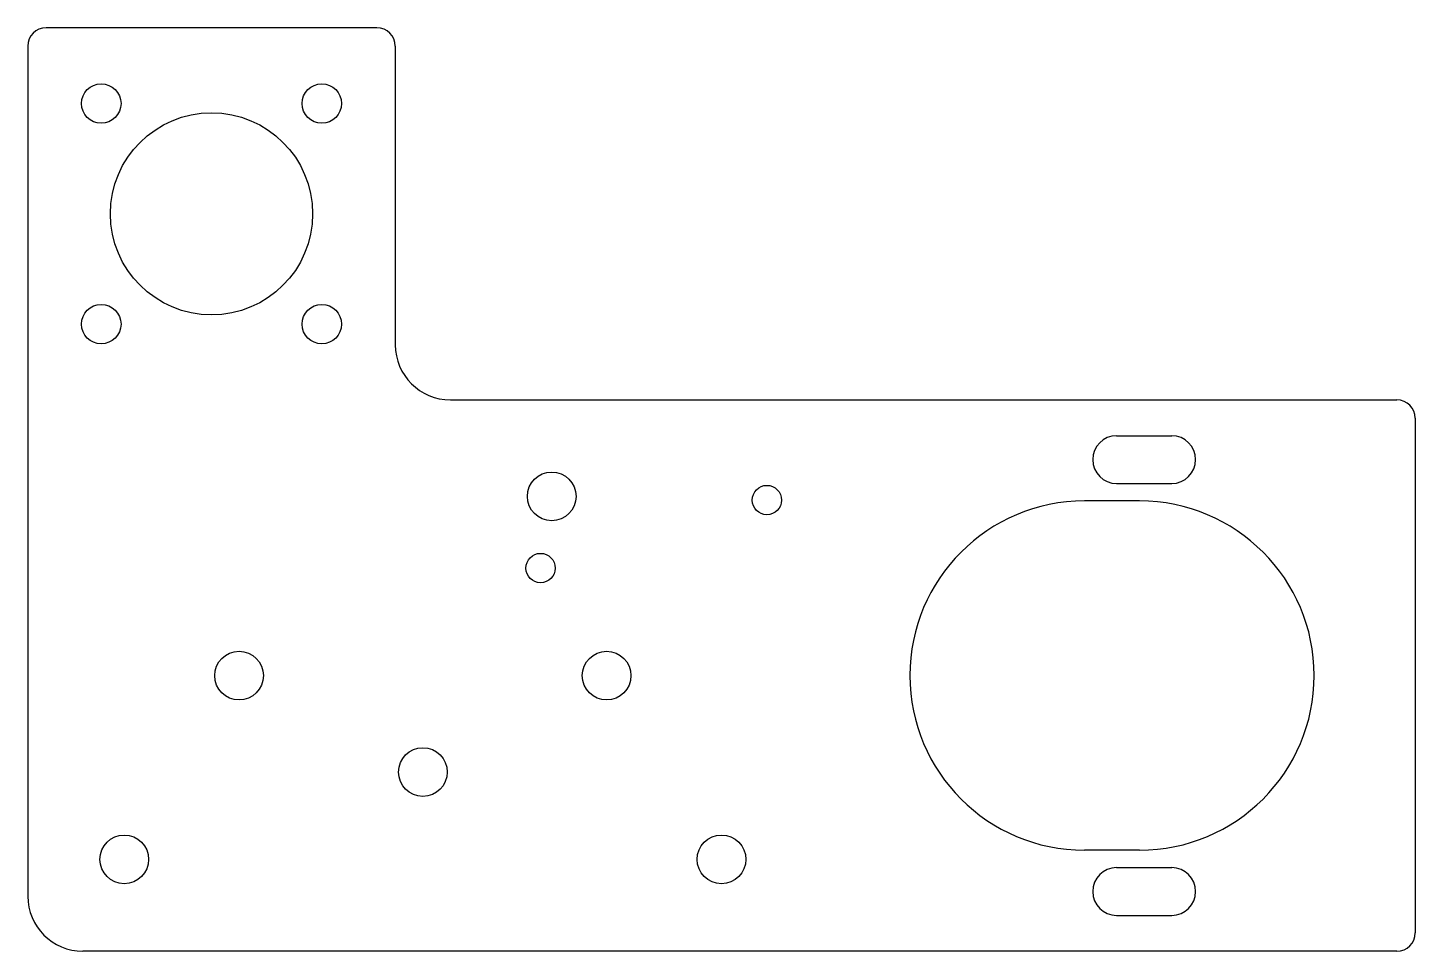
# Model space of a CAD drawing. Extents: x -76 to 76, y -50 to 50.
import ezdxf

# ---------------------------------------------------------------- set-up
doc = ezdxf.new("R2010")
doc.units = 0
doc.layers.add('VISIBLE', color=7, linetype='CONTINUOUS')

msp = doc.modelspace()

# ---------------------------------------------------------------- linework, layer by layer
at = {"layer": 'VISIBLE'}
for p, q in [((-37.5, 50.25), (-73.5, 50.25)), ((-75.5, 48.25), (-75.5, -44.25)), ((-35.5, 48.25), (-35.5, 15.75)), ((-29.5, 9.75), (73.5, 9.75)), ((75.5, 7.75), (75.5, -48.25)), ((43, 5.85), (49, 5.85)), ((43, 0.65), (49, 0.65)), ((45.5, -1.25), (39.5, -1.25)), ((45.5, -39.25), (39.5, -39.25)), ((43, -41.15), (49, -41.15)), ((43, -46.35), (49, -46.35)), ((73.5, -50.25), (-69.5, -50.25))]:
    msp.add_line(p, q, dxfattribs=at)
for centre, radius in [((-67.5, 42), 2.15), ((-43.5, 42), 2.15), ((-55.5, 30), 11), ((-67.5, 18), 2.15), ((-43.5, 18), 2.15), ((-18.474, -0.75), 2.65), ((4.941, -1.15), 1.6), ((-19.691, -8.55), 1.6), ((-52.5, -20.25), 2.65), ((-12.5, -20.25), 2.65), ((-32.5, -30.75), 2.65), ((-65, -40.25), 2.65), ((0, -40.25), 2.65)]:
    msp.add_circle(centre, radius, dxfattribs=at)
for centre, radius, start, end in [((-73.5, 48.25), 2, 90, 180), ((-37.5, 48.25), 2, 0, 90), ((-29.5, 15.75), 6, 180, 270), ((73.5, 7.75), 2, 0, 90), ((43, 3.25), 2.6, 90, 270), ((49, 3.25), 2.6, 270, 90), ((39.5, -20.25), 19, 90, 270), ((45.5, -20.25), 19, 270, 90), ((43, -43.75), 2.6, 90, 270), ((49, -43.75), 2.6, 270, 90), ((-69.5, -44.25), 6, 180, 270), ((73.5, -48.25), 2, 270, 0)]:
    msp.add_arc(centre, radius, start, end, dxfattribs=at)

doc.saveas('drawing.dxf')
